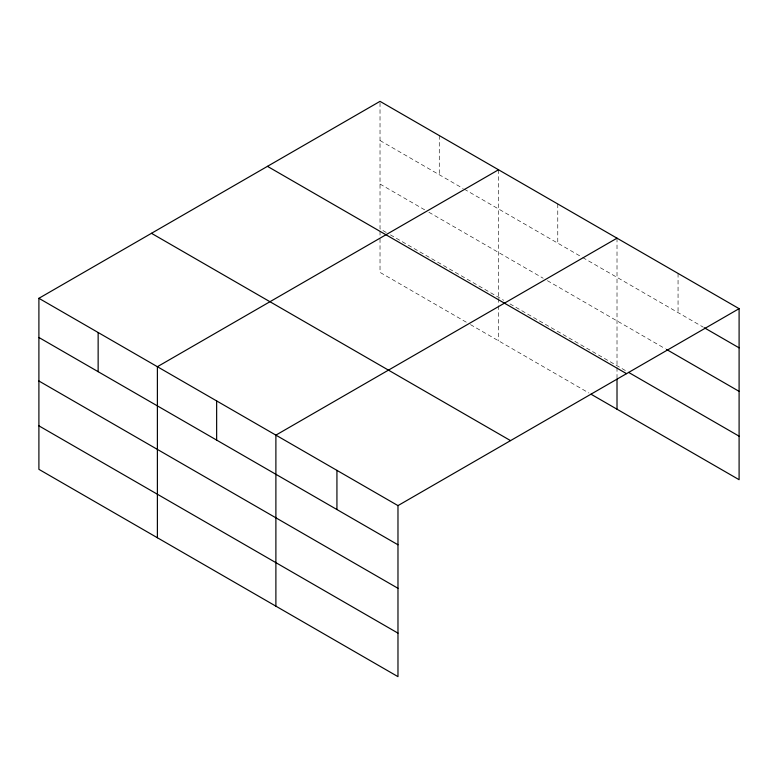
<?xml version="1.0" encoding="UTF-8"?>
<svg xmlns="http://www.w3.org/2000/svg" width="778" height="778" viewBox="0 0 778 778"><rect width="100%" height="100%" fill="white"/><g stroke="black" fill="none" stroke-linecap="round" stroke-linejoin="round"><path stroke-width="0.58" stroke-dasharray="3.89 2.92" d="M380.024 140.536L463.182 188.539M464.223 189.142L581.672 256.954M582.712 257.547L703.312 327.178M380.024 184.046L424.72 209.846M428.882 212.248L543.219 278.261M547.372 280.664L665.423 348.816M386.267 232.476L380.024 228.878L380.024 101.354M390.42 234.878L503.716 300.289M509.96 303.887L627.545 371.777M466.304 322.199L380.024 272.388L380.024 237.339M470.457 324.601L588.956 393.007M678.056 273.418L678.056 312.6M617.012 238.175L617.012 377.787M557.768 203.972L557.768 243.154M498.523 169.769L498.523 297.284M498.523 298.499L498.523 304.538M498.523 305.744L498.523 340.803M439.278 135.557L439.278 174.739M380.024 231.29L380.024 236.133"/><path stroke-width="1.17" d="M397.976 588.304L397.976 505.612L38.9 298.305L38.9 469.338L397.976 676.646L397.976 588.304L38.9 380.996M38.9 298.305L380.024 101.354L739.1 308.662L739.1 479.695L591.027 394.213M498.523 169.769L157.389 366.71L157.389 537.754M617.012 238.175L275.889 435.126L275.889 606.159M397.976 505.612L739.1 308.662M704.372 327.791L739.1 347.844M666.483 349.429L739.1 391.353M628.595 372.38L739.1 436.186M267.457 166.346L626.523 373.654M151.477 233.312L510.543 440.62M38.9 337.477L397.976 544.785M38.9 425.829L397.976 633.136M617.012 378.993L617.012 409.209M336.932 470.369L336.932 509.541M216.644 400.923L216.644 440.095M98.145 332.507L98.145 371.69"/></g></svg>
